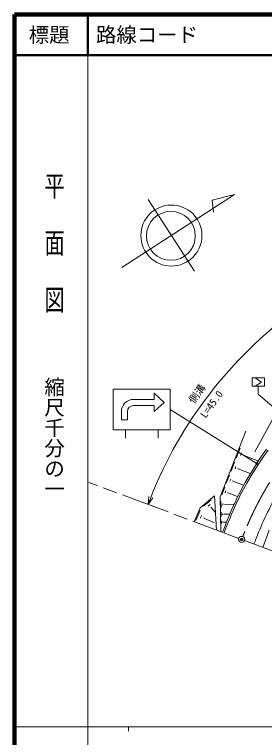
# Model space of a CAD drawing. Units: millimetres, scale not verified. Extents: x 40000 to 680000, y 20000 to 380000.
# Drawn here: x 40000 to 101340, y 202409 to 380000 of the extents above; entities that cross this region are included whole.
import ezdxf
from ezdxf.enums import TextEntityAlignment as Align

# ---------------------------------------------------------------- set-up
doc = ezdxf.new("R2010")
doc.units = ezdxf.units.MM
doc.header["$LTSCALE"] = 1000
doc.header["$PDMODE"] = 32
doc.header["$PDSIZE"] = 500
doc.linetypes.add('CHAIN', pattern=[18.5, 12, -1.5, 3.5, -1.5])
for name, color, linetype, lineweight in [('M-BGD', 7, 'Continuous', 13), ('M-BMK', 2, 'CHAIN', 13), ('M-BMK-SRVR', 3, 'Continuous', 13), ('M-STR-HTXT', 7, 'Continuous', 13), ('M-STR-STRC', 7, 'Continuous', 13), ('M-TTL', 2, 'Continuous', 140), ('M-TTL-BAND', 7, 'Continuous', 13), ('M-TTL-LINE', 7, 'Continuous', 50)]:
    doc.layers.add(name, color=color, linetype=linetype, lineweight=lineweight)
doc.layers.add('M-OTRS', color=6, linetype='Continuous')
doc.layers.add('M-TTL-TXT', color=7, linetype='Continuous')
doc.styles.add('@ＭＳ ゴシック', font='')
doc.styles.add('ＭＳ ゴシック', font='')
doc.styles.get('@ＭＳ ゴシック').set_extended_font_data('@MS Gothic')
doc.styles.get('ＭＳ ゴシック').set_extended_font_data('MS Gothic')

msp = doc.modelspace()

# ---------------------------------------------------------------- linework, layer by layer
at = {"layer": 'M-BGD'}
for p, q in [((66322, 317853), (94007, 335814)), ((94007, 335814), (88522, 334407)), ((72766, 334539), (84185, 316937)), ((88522, 334407), (88852, 331427)), ((98939, 272588), (108243, 289680)), ((64228, 287953), (64228, 279344)), ((78228, 287953), (64228, 287953)), ((78228, 277953), (78228, 287953)), ((74228, 286953), (76728, 284703)), ((74228, 286953), (74228, 285453)), ((69228, 285453), (74228, 285453)), ((76728, 284703), (74228, 282453)), ((66228, 282453), (66228, 280453)), ((67728, 282453), (67728, 280453)), ((69228, 283953), (74228, 283953)), ((74228, 283953), (74228, 282453)), ((99313, 269803), (78228, 282953)), ((64228, 279337), (64228, 277953)), ((66228, 280453), (67728, 280453)), ((64228, 277953), (78228, 277953)), ((67228, 277953), (67228, 275953)), ((75228, 277953), (75228, 275953)), ((96756, 277676), (90440, 261538)), ((94379, 271053), (95338, 273503)), ((95473, 271684), (95713, 272296)), ((96298, 271626), (96358, 271779)), ((99736, 270198), (100786, 271744)), ((100786, 271744), (101835, 273247)), ((101162, 271482), (102211, 272985)), ((93124, 267847), (93979, 270031)), ((96328, 271702), (99683, 270389)), ((98771, 268651), (99736, 270198)), ((99148, 268431), (100113, 269978)), ((100113, 269978), (101162, 271482)), ((94100, 268410), (94313, 268956)), ((94835, 268358), (94888, 268494)), ((94861, 268426), (97820, 267268)), ((97806, 267103), (98771, 268651)), ((98183, 266883), (99148, 268431)), ((91960, 264872), (92741, 266867)), ((96613, 265052), (97806, 267103)), ((96963, 264859), (98183, 266883)), ((92851, 265386), (93046, 265885)), ((93523, 265339), (93572, 265464)), ((93547, 265401), (96158, 264379)), ((90851, 262040), (91577, 263896)), ((91680, 262518), (91862, 262982)), ((89046, 261779), (85592, 258801)), ((89561, 253373), (89046, 261779)), ((90440, 261538), (90602, 252984)), ((92305, 262474), (92351, 262590)), ((92328, 262532), (94738, 261588)), ((86385, 259220), (88220, 260802)), ((87547, 259263), (88006, 259659)), ((90690, 258895), (90661, 260440)), ((91143, 259483), (91135, 259869)), ((91604, 259637), (91602, 259733)), ((91603, 259685), (93810, 259727)), ((85592, 258801), (84107, 255413)), ((84455, 255709), (85543, 258191)), ((88194, 258861), (88309, 258960)), ((88251, 258911), (89230, 257775)), ((90731, 256715), (90711, 257777)), ((85607, 256313), (85880, 256934)), ((86454, 256219), (86522, 256374)), ((86488, 256297), (89051, 255173)), ((91042, 257120), (91037, 257385)), ((91359, 257225), (91357, 257291)), ((91358, 257258), (92780, 257285)), ((90764, 254968), (90752, 255641)), ((90962, 255224), (90958, 255392)), ((91162, 255291), (91162, 255333)), ((91162, 255312), (91954, 255327)), ((100950, 249113), (102484, 253376))]:
    msp.add_line(p, q, dxfattribs=at)
for centre, radius in [((78499, 325702), 7493), ((78362, 325624), 5995), ((99440, 269723), 150), ((99440, 269723), 120), ((99440, 269723), 90), ((99440, 269723), 60), ((99440, 269723), 30)]:
    msp.add_circle(centre, radius, dxfattribs=at)
for centre, radius, start, end in [((69228, 282453), 3000, 90, 180), ((69228, 282453), 1500, 90, 180), ((170114, 224340), 84023, 151.01813, 160.19314), ((170114, 224341), 83623, 151.01814, 160.19652), ((184523, 217473), 91732, 151.54445, 159.26969)]:
    msp.add_arc(centre, radius, start, end, dxfattribs=at)
for p in [(99440, 269723), (95734, 251064)]:
    msp.add_point(p, dxfattribs=at)
at = {"layer": 'M-BMK'}
for p, q in [((95032, 251327), (58269, 265078)), ((96436, 250801), (137277, 235524))]:
    msp.add_line(p, q, dxfattribs=at)
msp.add_arc((170663, 223035), 80000, 95.31938, 158.95375, dxfattribs=at)
at = {"layer": 'M-BMK-SRVR'}
msp.add_circle((95734, 251064), 750, dxfattribs=at)
at = {"layer": 'M-OTRS'}
msp.add_point((95734, 251064), dxfattribs=at)
at = {"layer": 'M-STR-HTXT'}
for p, q in [((72961, 261645), (72769, 259654)), ((72769, 259654), (73931, 261282))]:
    msp.add_line(p, q, dxfattribs=at)
msp.add_arc((170663, 223035), 104519, 127.26172, 159.4909, dxfattribs=at)
at = {"layer": 'M-STR-STRC'}
for p, q in [((98320, 290725), (101320, 290725)), ((98320, 290725), (98320, 288725)), ((99070, 290725), (100570, 289725)), ((100570, 289725), (99070, 288725)), ((101320, 290725), (101320, 288725)), ((101320, 288725), (98320, 288725)), ((99820, 288725), (99820, 286725)), ((107288, 280303), (99820, 286725))]:
    msp.add_line(p, q, dxfattribs=at)
at = {"layer": 'M-TTL'}
for p, q in [((40000, 380000), (40000, 20000)), ((680000, 380000), (40000, 380000))]:
    msp.add_line(p, q, dxfattribs=at)
at = {"layer": 'M-TTL-BAND'}
for p, q in [((58000, 370000), (58000, 20000)), ((40000, 205000), (579000, 205000)), ((68000, 205000), (68000, 204000))]:
    msp.add_line(p, q, dxfattribs=at)
at = {"layer": 'M-TTL-LINE'}
for p, q in [((58000, 380000), (58000, 370000)), ((40000, 370000), (680000, 370000))]:
    msp.add_line(p, q, dxfattribs=at)

# ---------------------------------------------------------------- texts
at = {"layer": 'M-STR-HTXT', "style": 'ＭＳ ゴシック'}
msp.add_text('側溝', height=1833, rotation=54.199, dxfattribs=at).set_placement((85969, 285972), align=Align.BOTTOM_CENTER)
at = {"layer": 'M-STR-HTXT', "style": '@ＭＳ ゴシック'}
msp.add_text('L=45.0', height=1833, rotation=54.199, dxfattribs=at).set_placement((87591, 284802), align=Align.TOP_CENTER)
at = {"layer": 'M-TTL-BAND', "style": '@ＭＳ ゴシック', "width": 1.4}
msp.add_text('平  面  図', height=3666, rotation=270, dxfattribs=at).set_placement((49777, 306475), align=Align.MIDDLE_RIGHT)
at = {"layer": 'M-TTL-BAND', "style": '@ＭＳ ゴシック'}
msp.add_text('縮尺千分の一', height=3666, rotation=270, dxfattribs=at).set_placement((49777, 261030), align=Align.MIDDLE_RIGHT)
at = {"layer": 'M-TTL-TXT', "style": 'ＭＳ ゴシック'}
msp.add_text('標題', height=3666, dxfattribs=at).set_placement((48500, 375000), align=Align.MIDDLE_CENTER)
msp.add_text('路線コード', height=3666, dxfattribs=at).set_placement((60000, 375000), align=Align.MIDDLE_LEFT)

doc.saveas('drawing.dxf')
